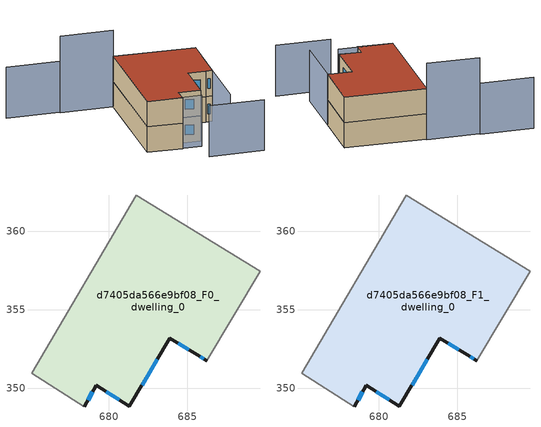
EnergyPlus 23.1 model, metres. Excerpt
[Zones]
d7405da566e9bf08_F0_dwelling_0
 floor ground (EU_floor_Construction): 689.63,357.43 686.23,351.74 685.63,352.12 683.89,353.18 681.31,348.84 679.19,350.18 678.44,348.81 675.08,350.93 681.75,362.28 z0
 wall outside (EU_wall_Construction): 678.44,348.81 679.19,350.18 681.31,348.84 683.89,353.18 685.63,352.12 686.23,351.74 z0:3
 wall adiabatic (EU_wall_Construction): 686.23,351.74 689.63,357.43 681.75,362.28 675.08,350.93 678.44,348.81 z0:3
 window (EU_Window_Construction): 685.82,352 686.05,351.85 / 684.43,352.85 685.09,352.45 / 682.12,350.19 683.09,351.83 / 679.85,349.76 680.65,349.26 / 678.68,349.24 678.96,349.75 z0.93:2.07
d7405da566e9bf08_F1_dwelling_0
 floor to d7405da566e9bf08_F0_dwelling_0 (EU_floor_Construction): 689.63,357.43 686.23,351.74 685.63,352.12 683.89,353.18 681.31,348.84 679.19,350.18 678.44,348.81 675.08,350.93 681.75,362.28 z3
 wall outside (EU_wall_Construction): 678.44,348.81 679.19,350.18 681.31,348.84 683.89,353.18 685.63,352.12 686.23,351.74 z3:6
 wall adiabatic (EU_wall_Construction): 686.23,351.74 689.63,357.43 681.75,362.28 675.08,350.93 678.44,348.81 z3:6
 window (EU_Window_Construction): 685.82,352 686.05,351.85 / 684.43,352.85 685.09,352.45 / 682.12,350.19 683.09,351.83 / 679.85,349.76 680.65,349.26 / 678.68,349.24 678.96,349.75 z3.93:5.07
 roof outside (EU_roof_Construction): 686.23,351.74 689.63,357.43 681.75,362.28 675.08,350.93 678.44,348.81 679.19,350.18 681.31,348.84 683.89,353.18 685.63,352.12 z6
shading: 675.08,350.93 680.4,347.8 / 678.87,345.2 684.18,342.08 / 682.73,345.78 689.59,357.45 / 671.47,368.61 676.73,365.52 z0:6; 676.66,365.41 681.81,362.38 z0:9
[Building]
EU S2 Campaign: North Axis=0; Terrain=City; Solar Distribution=FullExterior
[Site:Location]
Montreal-Trudeau.Intl.AP: Latitude=45.4667; Longitude=-73.75; Time Zone=-5; Elevation=36
[SizingPeriod:WeatherFileDays]
AnnualSizingPeriod: Begin Month=1; Begin Day of Month=1; End Month=12; End Day of Month=31; Day of Week for Start Day=Monday; Use Weather File Daylight Saving Period=No; Use Weather File Rain and Snow Indicators=No
[MATERIAL]
EU_InternalMass_Material: Roughness=MediumRough; Thickness=0.1; Conductivity=1; Density=1800; Specific Heat=900; Thermal Absorptance=0.9; Solar Absorptance=0.7; Visible Absorptance=0.7
[MATERIAL:NOMASS] Roughness=MediumRough; Thermal Absorptance=0.9; Solar Absorptance=0.7; Visible Absorptance=0.7
Name | Thermal Resistance
EU_wall_NoMass; EU_floor_NoMass | 1.36485
EU_roof_NoMass | 2.55992
[WINDOWMATERIAL:SIMPLEGLAZINGSYSTEM]
EU_Window_SimpleGlazing: UFactor=3.92339; Solar Heat Gain Coefficient=0.8; Visible Transmittance=0.8
[CONSTRUCTION]
EU_wall_Construction: EU_wall_NoMass
EU_roof_Construction: EU_roof_NoMass
EU_floor_Construction: EU_floor_NoMass
EU_Window_Construction: EU_Window_SimpleGlazing
EU_InternalMass_Construction: EU_InternalMass_Material
[ZONE] Type=1; Multiplier=1; Ceiling Height=autocalculate; Floor Area=autocalculate; Part of Total Floor Area=Yes
Name | Volume
d7405da566e9bf08_F0_dwelling_0 | 298.948
d7405da566e9bf08_F1_dwelling_0 | 298.949
[INTERNALMASS] Construction=EU_InternalMass_Construction; Surface Area=99.6496
Name | Zone or ZoneList
d7405da566e9bf08_F0_dwelling_0_EU_InternalMass | d7405da566e9bf08_F0_dwelling_0
d7405da566e9bf08_F1_dwelling_0_EU_InternalMass | d7405da566e9bf08_F1_dwelling_0
[OTHEREQUIPMENT] Fuel Type=Electricity; Design Level Calculation Method=Watts/Area; Power per Zone Floor Area=1; Fraction Latent=0; Fraction Radiant=0; Fraction Lost=0; Carbon Dioxide Generation Rate=0; EndUse Subcategory=EU_Step8_InternalGains
Name | Zone or ZoneList or Space or SpaceList | Schedule
EU_Step8_InternalGain_d7405da566e9bf08_F0_dwelling_0_f000 | d7405da566e9bf08_F0_dwelling_0 | EU_Step8_GainSchedule_d7405da566e9bf08_F0_dwelling_0_f000
EU_Step8_InternalGain_d7405da566e9bf08_F1_dwelling_0_f000 | d7405da566e9bf08_F1_dwelling_0 | EU_Step8_GainSchedule_d7405da566e9bf08_F1_dwelling_0_f000
[ZONEVENTILATION:DESIGNFLOWRATE] Schedule=EU_AlwaysOn; Design Flow Rate Calculation Method=AirChanges/Hour; Air Changes per Hour=0.860309; Ventilation Type=Natural; Fan Pressure Rise=0; Fan Total Efficiency=1; Constant Term Coefficient=1; Temperature Term Coefficient=0; Velocity Term Coefficient=0; Velocity Squared Term Coefficient=0; Minimum Indoor Temperature=-100; Maximum Indoor Temperature=100; Delta Temperature=-100; Minimum Outdoor Temperature=-100; Maximum Outdoor Temperature=100; Maximum Wind Speed=40
Name | Zone or ZoneList or Space or SpaceList
EU_ConstantAir_d7405da566e9bf08_F0_dwelling_0 | d7405da566e9bf08_F0_dwelling_0
EU_ConstantAir_d7405da566e9bf08_F1_dwelling_0 | d7405da566e9bf08_F1_dwelling_0
[HVACTEMPLATE:THERMOSTAT] Constant Heating Setpoint=20; Constant Cooling Setpoint=50
EU_HeatOnly_d7405da566e9bf08_F0_dwelling_0; EU_HeatOnly_d7405da566e9bf08_F1_dwelling_0
[HVACTEMPLATE:ZONE:IDEALLOADSAIRSYSTEM] System Availability Schedule=EU_AlwaysOn; Maximum Heating Supply Air Temperature=50; Minimum Cooling Supply Air Temperature=13; Maximum Heating Supply Air Humidity Ratio=0.0156; Minimum Cooling Supply Air Humidity Ratio=0.0077; Heating Limit=NoLimit; Cooling Limit=NoLimit; Heating Availability Schedule=EU_AlwaysOn; Cooling Availability Schedule=EU_CoolingOff; Dehumidification Control Type=ConstantSensibleHeatRatio; Cooling Sensible Heat Ratio=0.7; Dehumidification Setpoint=60; Humidification Control Type=None; Humidification Setpoint=30; Outdoor Air Method=None; Outdoor Air Flow Rate per Person=0.00944; Outdoor Air Flow Rate per Zone Floor Area=0; Outdoor Air Flow Rate per Zone=0; Demand Controlled Ventilation Type=None; Outdoor Air Economizer Type=NoEconomizer; Heat Recovery Type=None; Sensible Heat Recovery Effectiveness=0.7; Latent Heat Recovery Effectiveness=0.65
Name | Template Thermostat
d7405da566e9bf08_F0_dwelling_0 | EU_HeatOnly_d7405da566e9bf08_F0_dwelling_0
d7405da566e9bf08_F1_dwelling_0 | EU_HeatOnly_d7405da566e9bf08_F1_dwelling_0
[SIZING:ZONE] Zone Cooling Design Supply Air Temperature Input Method=SupplyAirTemperature; Zone Cooling Design Supply Air Temperature=13; Zone Heating Design Supply Air Temperature Input Method=SupplyAirTemperature; Zone Heating Design Supply Air Temperature=50; Zone Cooling Design Supply Air Humidity Ratio=0.008; Zone Heating Design Supply Air Humidity Ratio=0.008; Cooling Design Air Flow Method=DesignDay; Cooling Design Air Flow Rate=0; Cooling Minimum Air Flow per Zone Floor Area=0.000762; Cooling Minimum Air Flow=0; Cooling Minimum Air Flow Fraction=0.2; Heating Design Air Flow Method=DesignDay; Heating Design Air Flow Rate=0; Heating Maximum Air Flow per Zone Floor Area=0.002032; Heating Maximum Air Flow=0.141576; Heating Maximum Air Flow Fraction=0.3; Account for Dedicated Outdoor Air System=No; Dedicated Outdoor Air System Control Strategy=NeutralSupplyAir; Dedicated Outdoor Air Low Setpoint Temperature for Design=autosize; Dedicated Outdoor Air High Setpoint Temperature for Design=autosize; Zone Load Sizing Method=Sensible Load Only No Latent Load; Zone Latent Cooling Design Supply Air Humidity Ratio Input Method=HumidityRatioDifference; Zone Cooling Design Supply Air Humidity Ratio Difference=0.005; Zone Latent Heating Design Supply Air Humidity Ratio Input Method=HumidityRatioDifference; Zone Humidification Design Supply Air Humidity Ratio Difference=0.005
d7405da566e9bf08_F0_dwelling_0; d7405da566e9bf08_F1_dwelling_0
[SCHEDULE:CONSTANT]
Name | Hourly Value
EU_AlwaysOn | 1
EU_CoolingOff | 0
[SCHEDULE:FILE] Column Number=1; Rows to Skip at Top=0; Number of Hours of Data=8760; Column Separator=Comma; Interpolate to Timestep=No; Minutes per Item=60; Adjust Schedule for Daylight Savings=Yes
Name | File
EU_Step8_GainSchedule_d7405da566e9bf08_F0_dwelling_0_f000 | ../../schedules/d7405da566e9bf08/d7405da566e9bf08_F0_dwelling_0_f000_gain.csv
EU_Step8_GainSchedule_d7405da566e9bf08_F1_dwelling_0_f000 | ../../schedules/d7405da566e9bf08/d7405da566e9bf08_F1_dwelling_0_f000_gain.csv
